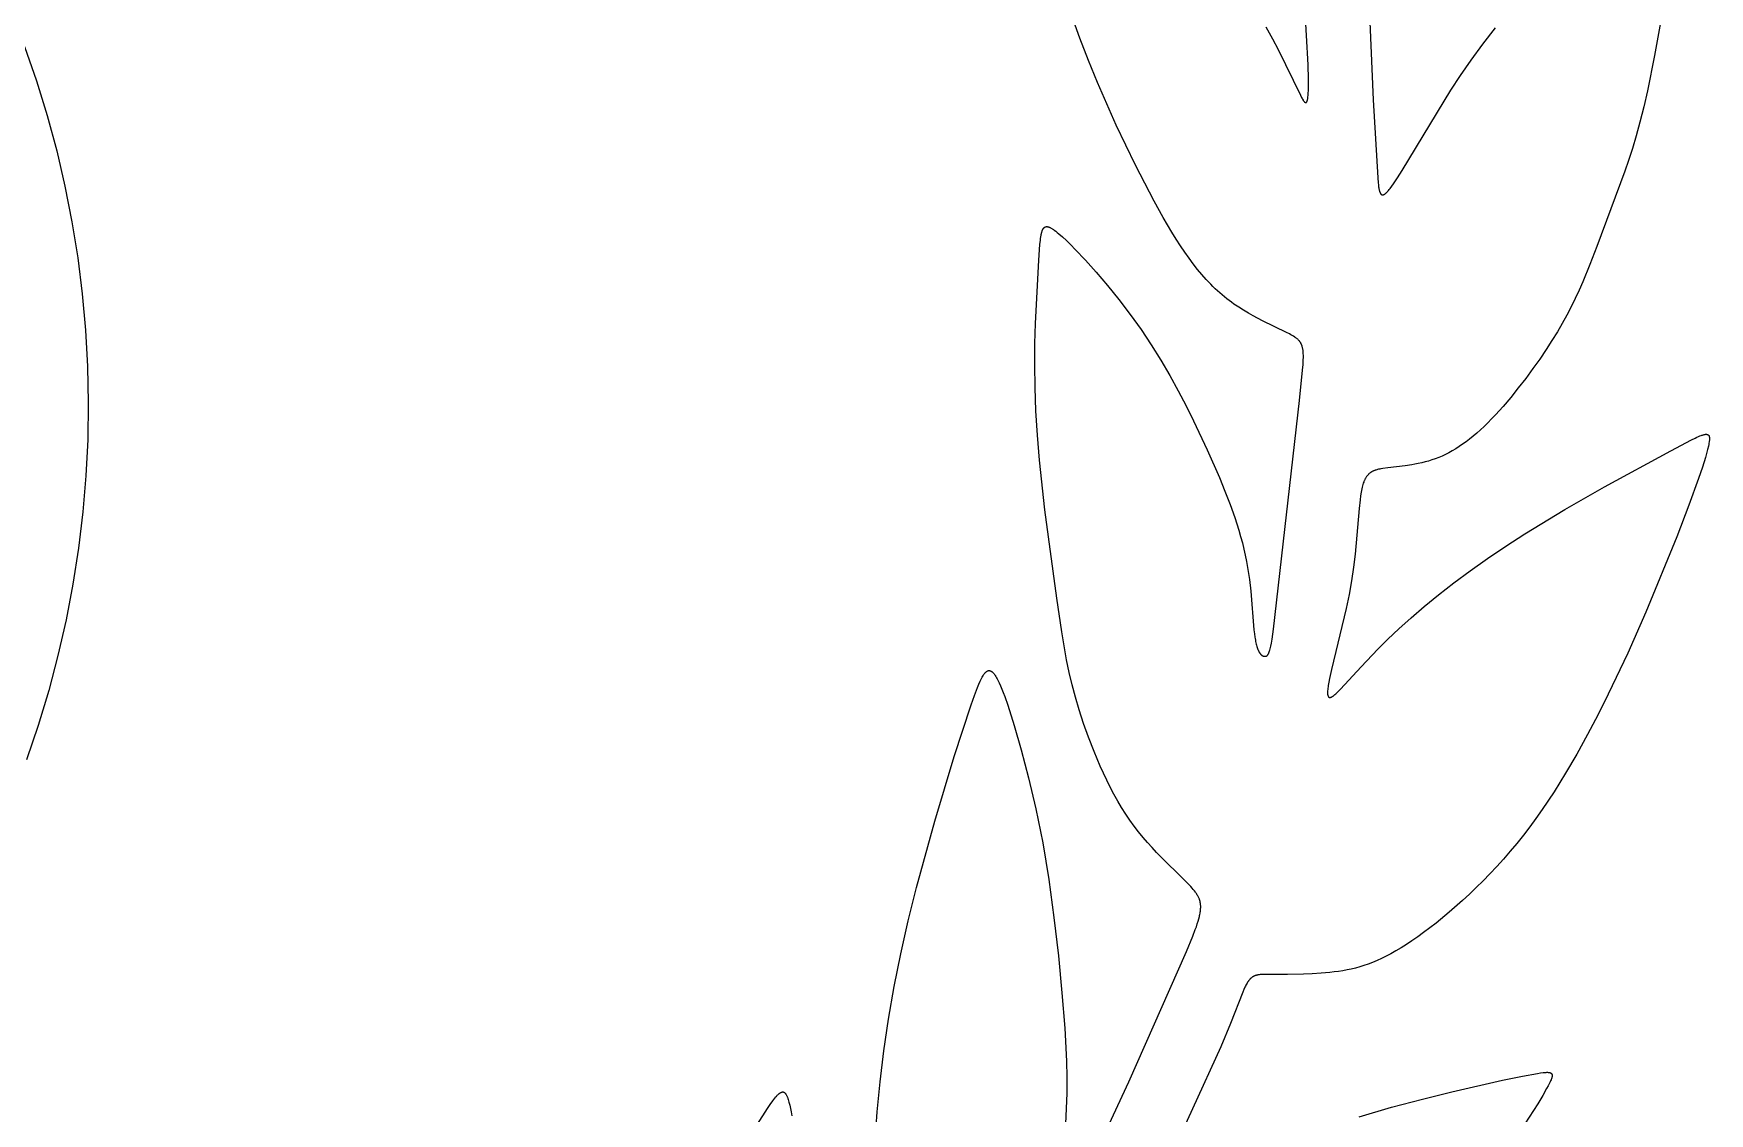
# Model space of a CAD drawing. Extents: x 6637 to 7139, y -93 to 119.
# Drawn here: x 6785.9 to 6838.4, y -20.5 to 13.4 of the extents above; entities that cross this region are included whole.
import ezdxf

# ---------------------------------------------------------------- set-up
doc = ezdxf.new("R2010")
doc.units = 0
doc.header["$MEASUREMENT"] = 0
doc.layers.add('MAKE2D$VISIBLE$CURVES', color=7, linetype='CONTINUOUS')

msp = doc.modelspace()

# ---------------------------------------------------------------- linework, layer by layer
at = {"layer": 'MAKE2D$VISIBLE$CURVES', "color": 7}
for points in [[(6824.545, 13.596), (6824.752, 13.227), (6824.934, 12.886), (6825.626, 11.457), (6825.662, 11.389), (6825.678, 11.359), (6825.695, 11.331), (6825.71, 11.306), (6825.718, 11.295), (6825.725, 11.284), (6825.732, 11.274), (6825.739, 11.266), (6825.743, 11.261), (6825.746, 11.257), (6825.749, 11.254), (6825.753, 11.25), (6825.756, 11.247), (6825.759, 11.244), (6825.763, 11.241), (6825.764, 11.24), (6825.766, 11.239), (6825.767, 11.237), (6825.769, 11.236), (6825.77, 11.235), (6825.772, 11.234), (6825.773, 11.233), (6825.775, 11.232), (6825.777, 11.232), (6825.778, 11.231), (6825.78, 11.23), (6825.781, 11.229), (6825.782, 11.229), (6825.784, 11.228), (6825.785, 11.228), (6825.787, 11.227), (6825.788, 11.227), (6825.79, 11.227), (6825.791, 11.227), (6825.792, 11.227), (6825.794, 11.226), (6825.795, 11.226), (6825.797, 11.227), (6825.798, 11.227), (6825.799, 11.227), (6825.801, 11.227), (6825.802, 11.228), (6825.803, 11.228), (6825.804, 11.228), (6825.806, 11.229), (6825.807, 11.23), (6825.808, 11.23), (6825.81, 11.231), (6825.811, 11.232), (6825.812, 11.233), (6825.813, 11.234), (6825.814, 11.235), (6825.816, 11.236), (6825.817, 11.237), (6825.818, 11.238), (6825.819, 11.24), (6825.82, 11.241), (6825.821, 11.243), (6825.823, 11.244), (6825.824, 11.246), (6825.825, 11.247), (6825.826, 11.249), (6825.827, 11.251), (6825.828, 11.253), (6825.829, 11.255), (6825.83, 11.257), (6825.831, 11.259), (6825.833, 11.264), (6825.835, 11.269), (6825.837, 11.274), (6825.839, 11.28), (6825.841, 11.285), (6825.843, 11.292), (6825.845, 11.298), (6825.848, 11.312), (6825.852, 11.328), (6825.855, 11.344), (6825.858, 11.363), (6825.86, 11.382), (6825.863, 11.403), (6825.867, 11.45), (6825.871, 11.503), (6825.877, 11.627), (6825.879, 11.779), (6825.878, 11.958), (6825.867, 12.409), (6825.715, 15.178)], [(6818.688, -22.843), (6820.248, -19.471), (6822.055, -15.386), (6822.256, -14.9), (6822.333, -14.697), (6822.366, -14.604), (6822.396, -14.517), (6822.421, -14.435), (6822.443, -14.358), (6822.462, -14.285), (6822.47, -14.251), (6822.477, -14.217), (6822.483, -14.184), (6822.488, -14.153), (6822.493, -14.122), (6822.497, -14.092), (6822.499, -14.063), (6822.501, -14.034), (6822.502, -14.007), (6822.502, -13.98), (6822.502, -13.953), (6822.5, -13.928), (6822.498, -13.903), (6822.497, -13.89), (6822.495, -13.878), (6822.493, -13.866), (6822.491, -13.854), (6822.489, -13.842), (6822.487, -13.831), (6822.484, -13.819), (6822.481, -13.808), (6822.478, -13.796), (6822.475, -13.785), (6822.471, -13.773), (6822.468, -13.762), (6822.464, -13.751), (6822.46, -13.74), (6822.451, -13.718), (6822.442, -13.697), (6822.432, -13.675), (6822.421, -13.654), (6822.409, -13.633), (6822.397, -13.611), (6822.384, -13.59), (6822.37, -13.569), (6822.355, -13.548), (6822.34, -13.527), (6822.307, -13.483), (6822.271, -13.439), (6822.232, -13.394), (6822.191, -13.348), (6822.1, -13.251), (6821.119, -12.275), (6820.979, -12.125), (6820.837, -11.968), (6820.696, -11.804), (6820.556, -11.633), (6820.418, -11.454), (6820.283, -11.268), (6820.152, -11.073), (6820.025, -10.872), (6819.902, -10.665), (6819.784, -10.453), (6819.669, -10.236), (6819.558, -10.016), (6819.452, -9.793), (6819.35, -9.569), (6819.16, -9.117), (6818.987, -8.669), (6818.832, -8.232), (6818.696, -7.811), (6818.578, -7.411), (6818.475, -7.024), (6818.384, -6.637), (6818.302, -6.24), (6818.149, -5.367), (6817.99, -4.312), (6817.615, -1.539), (6817.451, 0.019), (6817.387, 0.798), (6817.34, 1.562), (6817.313, 2.3), (6817.304, 3.006), (6817.31, 3.674), (6817.326, 4.3), (6817.432, 6.288), (6817.465, 6.779), (6817.478, 6.909), (6817.484, 6.968), (6817.492, 7.022), (6817.5, 7.072), (6817.505, 7.096), (6817.51, 7.118), (6817.515, 7.139), (6817.52, 7.159), (6817.525, 7.179), (6817.531, 7.197), (6817.534, 7.205), (6817.537, 7.214), (6817.541, 7.222), (6817.544, 7.23), (6817.547, 7.237), (6817.551, 7.244), (6817.554, 7.251), (6817.558, 7.258), (6817.562, 7.265), (6817.565, 7.271), (6817.569, 7.277), (6817.573, 7.282), (6817.575, 7.285), (6817.577, 7.288), (6817.58, 7.29), (6817.582, 7.293), (6817.584, 7.295), (6817.586, 7.298), (6817.588, 7.3), (6817.59, 7.302), (6817.593, 7.304), (6817.595, 7.307), (6817.597, 7.309), (6817.6, 7.311), (6817.602, 7.313), (6817.604, 7.314), (6817.607, 7.316), (6817.609, 7.318), (6817.612, 7.319), (6817.614, 7.321), (6817.617, 7.323), (6817.619, 7.324), (6817.622, 7.325), (6817.624, 7.327), (6817.627, 7.328), (6817.63, 7.329), (6817.632, 7.33), (6817.635, 7.331), (6817.638, 7.332), (6817.641, 7.333), (6817.643, 7.334), (6817.646, 7.334), (6817.649, 7.335), (6817.652, 7.336), (6817.655, 7.336), (6817.658, 7.337), (6817.661, 7.337), (6817.664, 7.337), (6817.667, 7.338), (6817.67, 7.338), (6817.673, 7.338), (6817.677, 7.338), (6817.68, 7.338), (6817.683, 7.338), (6817.686, 7.338), (6817.69, 7.337), (6817.693, 7.337), (6817.696, 7.337), (6817.7, 7.336), (6817.703, 7.336), (6817.707, 7.335), (6817.71, 7.335), (6817.717, 7.333), (6817.725, 7.331), (6817.732, 7.329), (6817.74, 7.327), (6817.747, 7.324), (6817.755, 7.322), (6817.763, 7.318), (6817.772, 7.315), (6817.78, 7.311), (6817.788, 7.307), (6817.797, 7.303), (6817.815, 7.294), (6817.834, 7.283), (6817.853, 7.271), (6817.873, 7.259), (6817.893, 7.245), (6817.915, 7.23), (6817.96, 7.196), (6818.008, 7.158), (6818.059, 7.116), (6818.171, 7.018), (6818.295, 6.902), (6818.43, 6.771), (6818.574, 6.624), (6818.888, 6.291), (6819.226, 5.912), (6819.579, 5.496), (6819.938, 5.05), (6820.293, 4.585), (6820.634, 4.109), (6820.955, 3.63), (6821.255, 3.15), (6821.536, 2.671), (6821.799, 2.194), (6822.045, 1.721), (6822.277, 1.255), (6822.704, 0.344), (6823.088, -0.529), (6823.262, -0.952), (6823.423, -1.367), (6823.568, -1.775), (6823.697, -2.176), (6823.755, -2.375), (6823.808, -2.572), (6823.856, -2.768), (6823.9, -2.962), (6823.938, -3.155), (6823.972, -3.347), (6824.002, -3.537), (6824.027, -3.723), (6824.069, -4.086), (6824.172, -5.303), (6824.185, -5.42), (6824.199, -5.526), (6824.207, -5.576), (6824.215, -5.622), (6824.223, -5.667), (6824.232, -5.708), (6824.242, -5.748), (6824.252, -5.785), (6824.262, -5.82), (6824.272, -5.852), (6824.283, -5.883), (6824.294, -5.911), (6824.305, -5.938), (6824.311, -5.95), (6824.316, -5.962), (6824.322, -5.973), (6824.328, -5.984), (6824.334, -5.995), (6824.34, -6.005), (6824.345, -6.015), (6824.351, -6.024), (6824.357, -6.032), (6824.363, -6.041), (6824.369, -6.049), (6824.375, -6.056), (6824.381, -6.063), (6824.387, -6.07), (6824.393, -6.076), (6824.4, -6.082), (6824.406, -6.087), (6824.409, -6.09), (6824.412, -6.093), (6824.415, -6.095), (6824.418, -6.097), (6824.421, -6.1), (6824.424, -6.102), (6824.427, -6.104), (6824.43, -6.106), (6824.433, -6.108), (6824.436, -6.11), (6824.439, -6.111), (6824.442, -6.113), (6824.445, -6.114), (6824.448, -6.116), (6824.451, -6.117), (6824.454, -6.119), (6824.457, -6.12), (6824.46, -6.121), (6824.463, -6.122), (6824.466, -6.123), (6824.469, -6.124), (6824.472, -6.125), (6824.475, -6.126), (6824.478, -6.127), (6824.48, -6.127), (6824.483, -6.128), (6824.486, -6.129), (6824.489, -6.129), (6824.492, -6.129), (6824.495, -6.13), (6824.498, -6.13), (6824.501, -6.13), (6824.503, -6.13), (6824.506, -6.13), (6824.509, -6.13), (6824.512, -6.13), (6824.515, -6.13), (6824.517, -6.13), (6824.52, -6.13), (6824.523, -6.13), (6824.526, -6.129), (6824.528, -6.129), (6824.531, -6.129), (6824.534, -6.128), (6824.536, -6.128), (6824.539, -6.127), (6824.542, -6.126), (6824.544, -6.126), (6824.547, -6.125), (6824.549, -6.124), (6824.552, -6.123), (6824.555, -6.122), (6824.557, -6.121), (6824.56, -6.12), (6824.562, -6.119), (6824.564, -6.118), (6824.567, -6.117), (6824.569, -6.116), (6824.572, -6.114), (6824.574, -6.113), (6824.577, -6.112), (6824.579, -6.11), (6824.581, -6.108), (6824.584, -6.106), (6824.586, -6.105), (6824.588, -6.103), (6824.591, -6.101), (6824.593, -6.098), (6824.595, -6.096), (6824.598, -6.094), (6824.6, -6.091), (6824.602, -6.088), (6824.604, -6.086), (6824.607, -6.083), (6824.609, -6.08), (6824.611, -6.076), (6824.613, -6.073), (6824.616, -6.07), (6824.618, -6.066), (6824.62, -6.062), (6824.622, -6.058), (6824.625, -6.054), (6824.629, -6.045), (6824.633, -6.036), (6824.638, -6.026), (6824.642, -6.015), (6824.647, -6.003), (6824.651, -5.991), (6824.66, -5.963), (6824.669, -5.932), (6824.678, -5.897), (6824.688, -5.858), (6824.697, -5.814), (6824.717, -5.714), (6824.739, -5.593), (6824.786, -5.282), (6825.596, 1.884), (6825.697, 2.844), (6825.711, 3.017), (6825.718, 3.168), (6825.72, 3.236), (6825.72, 3.299), (6825.718, 3.357), (6825.716, 3.385), (6825.714, 3.411), (6825.712, 3.437), (6825.709, 3.462), (6825.706, 3.485), (6825.702, 3.508), (6825.697, 3.53), (6825.693, 3.551), (6825.687, 3.572), (6825.681, 3.591), (6825.678, 3.601), (6825.675, 3.61), (6825.672, 3.619), (6825.668, 3.628), (6825.665, 3.637), (6825.661, 3.646), (6825.657, 3.654), (6825.653, 3.663), (6825.649, 3.671), (6825.645, 3.679), (6825.64, 3.687), (6825.636, 3.695), (6825.631, 3.703), (6825.626, 3.71), (6825.621, 3.718), (6825.616, 3.725), (6825.611, 3.732), (6825.605, 3.74), (6825.6, 3.747), (6825.594, 3.754), (6825.588, 3.76), (6825.582, 3.767), (6825.576, 3.774), (6825.57, 3.78), (6825.557, 3.793), (6825.543, 3.806), (6825.529, 3.818), (6825.514, 3.831), (6825.498, 3.843), (6825.482, 3.855), (6825.465, 3.866), (6825.448, 3.878), (6825.411, 3.902), (6825.372, 3.925), (6825.329, 3.949), (6825.284, 3.974), (6825.187, 4.024), (6824.437, 4.387), (6824.146, 4.541), (6823.996, 4.625), (6823.845, 4.715), (6823.694, 4.811), (6823.542, 4.913), (6823.467, 4.967), (6823.392, 5.022), (6823.318, 5.079), (6823.244, 5.138), (6823.171, 5.199), (6823.099, 5.262), (6823.028, 5.326), (6822.957, 5.393), (6822.886, 5.461), (6822.816, 5.531), (6822.678, 5.678), (6822.541, 5.833), (6822.406, 5.996), (6822.271, 6.168), (6822.137, 6.349), (6822.004, 6.539), (6821.87, 6.737), (6821.735, 6.945), (6821.6, 7.163), (6821.327, 7.627), (6821.045, 8.132), (6820.458, 9.26), (6819.857, 10.516), (6819.269, 11.858), (6818.987, 12.549), (6818.717, 13.246), (6818.464, 13.945)], [(6836.928, 13.848), (6836.727, 12.697), (6836.502, 11.599), (6836.384, 11.089), (6836.266, 10.614), (6836.147, 10.179), (6836.03, 9.782), (6835.913, 9.416), (6835.797, 9.077), (6834.915, 6.719), (6834.698, 6.155), (6834.475, 5.609), (6834.36, 5.344), (6834.239, 5.084), (6834.113, 4.826), (6833.979, 4.567), (6833.834, 4.305), (6833.679, 4.039), (6833.51, 3.765), (6833.326, 3.482), (6833.126, 3.188), (6832.913, 2.887), (6832.688, 2.583), (6832.455, 2.281), (6832.217, 1.986), (6831.977, 1.703), (6831.737, 1.436), (6831.618, 1.31), (6831.5, 1.189), (6831.383, 1.075), (6831.268, 0.967), (6831.155, 0.866), (6831.042, 0.77), (6830.931, 0.679), (6830.821, 0.595), (6830.711, 0.516), (6830.602, 0.442), (6830.494, 0.373), (6830.387, 0.31), (6830.28, 0.251), (6830.173, 0.197), (6830.066, 0.147), (6829.96, 0.102), (6829.854, 0.061), (6829.747, 0.024), (6829.64, -0.009), (6829.534, -0.038), (6829.428, -0.065), (6829.322, -0.088), (6829.218, -0.108), (6829.114, -0.126), (6828.913, -0.156), (6828.368, -0.22), (6828.215, -0.241), (6828.144, -0.253), (6828.111, -0.26), (6828.078, -0.267), (6828.047, -0.275), (6828.017, -0.283), (6827.987, -0.292), (6827.973, -0.296), (6827.959, -0.301), (6827.945, -0.307), (6827.932, -0.312), (6827.918, -0.318), (6827.905, -0.324), (6827.892, -0.33), (6827.88, -0.336), (6827.867, -0.343), (6827.855, -0.35), (6827.843, -0.357), (6827.831, -0.365), (6827.82, -0.373), (6827.809, -0.381), (6827.798, -0.39), (6827.787, -0.399), (6827.776, -0.408), (6827.766, -0.418), (6827.756, -0.428), (6827.746, -0.438), (6827.736, -0.449), (6827.726, -0.46), (6827.717, -0.472), (6827.708, -0.484), (6827.699, -0.497), (6827.69, -0.51), (6827.681, -0.523), (6827.673, -0.537), (6827.664, -0.552), (6827.656, -0.566), (6827.648, -0.582), (6827.641, -0.598), (6827.633, -0.614), (6827.626, -0.631), (6827.619, -0.649), (6827.612, -0.667), (6827.598, -0.704), (6827.585, -0.744), (6827.573, -0.787), (6827.561, -0.832), (6827.55, -0.879), (6827.54, -0.929), (6827.53, -0.982), (6827.512, -1.096), (6827.495, -1.22), (6827.466, -1.498), (6827.343, -2.923), (6827.294, -3.336), (6827.232, -3.762), (6827.155, -4.196), (6827.065, -4.632), (6826.605, -6.547), (6826.543, -6.821), (6826.519, -6.939), (6826.501, -7.042), (6826.494, -7.089), (6826.488, -7.133), (6826.484, -7.173), (6826.48, -7.21), (6826.479, -7.228), (6826.479, -7.244), (6826.478, -7.26), (6826.478, -7.275), (6826.478, -7.289), (6826.479, -7.303), (6826.48, -7.315), (6826.481, -7.321), (6826.481, -7.327), (6826.482, -7.333), (6826.483, -7.339), (6826.484, -7.344), (6826.485, -7.349), (6826.486, -7.354), (6826.487, -7.359), (6826.489, -7.363), (6826.49, -7.368), (6826.492, -7.372), (6826.493, -7.376), (6826.494, -7.378), (6826.495, -7.38), (6826.496, -7.381), (6826.497, -7.383), (6826.497, -7.385), (6826.498, -7.387), (6826.499, -7.388), (6826.5, -7.39), (6826.501, -7.391), (6826.502, -7.393), (6826.503, -7.394), (6826.504, -7.396), (6826.505, -7.397), (6826.507, -7.399), (6826.508, -7.4), (6826.509, -7.401), (6826.51, -7.402), (6826.511, -7.404), (6826.512, -7.405), (6826.514, -7.406), (6826.515, -7.407), (6826.516, -7.408), (6826.517, -7.409), (6826.519, -7.409), (6826.52, -7.41), (6826.521, -7.411), (6826.523, -7.412), (6826.524, -7.413), (6826.526, -7.413), (6826.527, -7.414), (6826.529, -7.414), (6826.53, -7.415), (6826.532, -7.415), (6826.533, -7.416), (6826.535, -7.416), (6826.536, -7.417), (6826.538, -7.417), (6826.539, -7.417), (6826.541, -7.417), (6826.543, -7.418), (6826.544, -7.418), (6826.546, -7.418), (6826.548, -7.418), (6826.55, -7.418), (6826.551, -7.418), (6826.553, -7.418), (6826.555, -7.418), (6826.557, -7.418), (6826.559, -7.417), (6826.561, -7.417), (6826.563, -7.417), (6826.564, -7.416), (6826.566, -7.416), (6826.568, -7.416), (6826.57, -7.415), (6826.572, -7.415), (6826.577, -7.414), (6826.581, -7.412), (6826.585, -7.411), (6826.589, -7.409), (6826.594, -7.407), (6826.598, -7.405), (6826.603, -7.403), (6826.608, -7.401), (6826.613, -7.398), (6826.617, -7.396), (6826.628, -7.39), (6826.638, -7.383), (6826.649, -7.376), (6826.66, -7.369), (6826.671, -7.36), (6826.683, -7.351), (6826.708, -7.331), (6826.735, -7.309), (6826.762, -7.284), (6826.792, -7.256), (6826.822, -7.226), (6826.888, -7.16), (6827.53, -6.458), (6828.056, -5.903), (6828.367, -5.593), (6828.713, -5.266), (6829.094, -4.924), (6829.509, -4.569), (6829.958, -4.203), (6830.439, -3.829), (6830.95, -3.448), (6831.491, -3.064), (6832.061, -2.677), (6832.657, -2.29), (6833.91, -1.529), (6835.161, -0.816), (6837.239, 0.313), (6837.883, 0.654), (6838, 0.712), (6838.053, 0.737), (6838.102, 0.759), (6838.147, 0.778), (6838.189, 0.794), (6838.208, 0.801), (6838.227, 0.807), (6838.245, 0.813), (6838.261, 0.817), (6838.277, 0.821), (6838.285, 0.823), (6838.293, 0.824), (6838.3, 0.826), (6838.307, 0.827), (6838.314, 0.828), (6838.321, 0.829), (6838.327, 0.829), (6838.334, 0.829), (6838.34, 0.83), (6838.346, 0.83), (6838.349, 0.829), (6838.352, 0.829), (6838.354, 0.829), (6838.357, 0.829), (6838.36, 0.829), (6838.362, 0.828), (6838.365, 0.828), (6838.368, 0.827), (6838.37, 0.827), (6838.373, 0.826), (6838.375, 0.826), (6838.378, 0.825), (6838.38, 0.825), (6838.382, 0.824), (6838.384, 0.823), (6838.387, 0.822), (6838.389, 0.821), (6838.391, 0.82), (6838.393, 0.819), (6838.395, 0.818), (6838.397, 0.817), (6838.399, 0.816), (6838.401, 0.815), (6838.403, 0.814), (6838.405, 0.813), (6838.406, 0.811), (6838.408, 0.81), (6838.41, 0.808), (6838.412, 0.807), (6838.413, 0.805), (6838.415, 0.804), (6838.416, 0.802), (6838.418, 0.801), (6838.419, 0.799), (6838.421, 0.797), (6838.422, 0.795), (6838.423, 0.793), (6838.425, 0.791), (6838.426, 0.789), (6838.427, 0.787), (6838.428, 0.785), (6838.429, 0.783), (6838.431, 0.781), (6838.432, 0.779), (6838.433, 0.777), (6838.434, 0.774), (6838.435, 0.772), (6838.435, 0.769), (6838.436, 0.767), (6838.437, 0.764), (6838.438, 0.762), (6838.439, 0.759), (6838.44, 0.754), (6838.441, 0.748), (6838.442, 0.742), (6838.443, 0.736), (6838.444, 0.73), (6838.445, 0.724), (6838.445, 0.717), (6838.446, 0.71), (6838.446, 0.703), (6838.446, 0.696), (6838.446, 0.68), (6838.445, 0.664), (6838.444, 0.647), (6838.443, 0.63), (6838.441, 0.611), (6838.438, 0.592), (6838.431, 0.55), (6838.423, 0.505), (6838.413, 0.457), (6838.388, 0.35), (6838.357, 0.23), (6838.319, 0.097), (6838.224, -0.206), (6838.106, -0.557), (6837.803, -1.393), (6837.42, -2.388), (6836.451, -4.746), (6835.884, -6.026), (6835.273, -7.317), (6834.954, -7.954), (6834.626, -8.579), (6834.287, -9.193), (6833.937, -9.791), (6833.575, -10.373), (6833.201, -10.935), (6833.008, -11.208), (6832.813, -11.475), (6832.613, -11.737), (6832.411, -11.993), (6832.204, -12.241), (6831.994, -12.484), (6831.782, -12.719), (6831.568, -12.947), (6831.354, -13.168), (6831.139, -13.381), (6830.924, -13.587), (6830.71, -13.784), (6830.289, -14.154), (6829.88, -14.489), (6829.682, -14.643), (6829.489, -14.787), (6829.302, -14.922), (6829.121, -15.047), (6828.948, -15.162), (6828.781, -15.268), (6828.621, -15.364), (6828.466, -15.452), (6828.315, -15.531), (6828.17, -15.603), (6828.028, -15.668), (6827.889, -15.726), (6827.753, -15.778), (6827.618, -15.823), (6827.486, -15.864), (6827.354, -15.9), (6827.222, -15.931), (6827.09, -15.959), (6826.958, -15.983), (6826.824, -16.004), (6826.688, -16.022), (6826.55, -16.038), (6826.273, -16.064), (6825.998, -16.083), (6825.728, -16.095), (6825.226, -16.104), (6824.633, -16.099), (6824.488, -16.099), (6824.424, -16.102), (6824.393, -16.104), (6824.365, -16.107), (6824.337, -16.11), (6824.31, -16.114), (6824.297, -16.116), (6824.285, -16.119), (6824.272, -16.121), (6824.26, -16.124), (6824.248, -16.127), (6824.237, -16.131), (6824.225, -16.134), (6824.214, -16.138), (6824.203, -16.142), (6824.192, -16.146), (6824.181, -16.151), (6824.171, -16.156), (6824.16, -16.161), (6824.15, -16.166), (6824.14, -16.172), (6824.13, -16.178), (6824.12, -16.185), (6824.111, -16.191), (6824.101, -16.198), (6824.092, -16.205), (6824.083, -16.213), (6824.074, -16.221), (6824.065, -16.229), (6824.056, -16.238), (6824.047, -16.247), (6824.039, -16.257), (6824.03, -16.266), (6824.021, -16.277), (6824.013, -16.287), (6824.004, -16.298), (6823.996, -16.31), (6823.988, -16.321), (6823.971, -16.346), (6823.954, -16.373), (6823.938, -16.402), (6823.921, -16.432), (6823.905, -16.464), (6823.888, -16.498), (6823.853, -16.572), (6823.818, -16.655), (6823.435, -17.635), (6823.133, -18.368), (6821.354, -22.261)], [(6827.806, 13.751), (6827.912, 11.31), (6828.05, 8.866), (6828.064, 8.714), (6828.071, 8.646), (6828.079, 8.583), (6828.084, 8.554), (6828.088, 8.526), (6828.093, 8.5), (6828.099, 8.476), (6828.102, 8.465), (6828.105, 8.454), (6828.108, 8.443), (6828.111, 8.433), (6828.115, 8.423), (6828.118, 8.414), (6828.122, 8.405), (6828.124, 8.401), (6828.126, 8.397), (6828.128, 8.393), (6828.13, 8.389), (6828.132, 8.386), (6828.134, 8.382), (6828.136, 8.379), (6828.138, 8.375), (6828.14, 8.372), (6828.142, 8.369), (6828.144, 8.366), (6828.147, 8.363), (6828.149, 8.36), (6828.151, 8.358), (6828.153, 8.357), (6828.154, 8.355), (6828.155, 8.354), (6828.156, 8.353), (6828.157, 8.352), (6828.159, 8.351), (6828.16, 8.35), (6828.161, 8.349), (6828.162, 8.348), (6828.164, 8.347), (6828.165, 8.346), (6828.166, 8.345), (6828.168, 8.344), (6828.169, 8.344), (6828.17, 8.343), (6828.172, 8.342), (6828.173, 8.341), (6828.174, 8.341), (6828.176, 8.34), (6828.177, 8.34), (6828.179, 8.339), (6828.18, 8.338), (6828.182, 8.338), (6828.183, 8.338), (6828.184, 8.337), (6828.186, 8.337), (6828.187, 8.336), (6828.189, 8.336), (6828.19, 8.336), (6828.192, 8.336), (6828.193, 8.335), (6828.195, 8.335), (6828.197, 8.335), (6828.198, 8.335), (6828.2, 8.335), (6828.201, 8.335), (6828.203, 8.335), (6828.205, 8.335), (6828.206, 8.335), (6828.208, 8.335), (6828.21, 8.335), (6828.211, 8.335), (6828.213, 8.336), (6828.215, 8.336), (6828.216, 8.336), (6828.218, 8.337), (6828.22, 8.337), (6828.222, 8.337), (6828.223, 8.338), (6828.225, 8.338), (6828.229, 8.339), (6828.232, 8.341), (6828.236, 8.342), (6828.24, 8.344), (6828.244, 8.345), (6828.248, 8.347), (6828.251, 8.349), (6828.255, 8.351), (6828.26, 8.354), (6828.264, 8.356), (6828.268, 8.359), (6828.272, 8.362), (6828.276, 8.365), (6828.285, 8.371), (6828.294, 8.378), (6828.304, 8.386), (6828.313, 8.394), (6828.323, 8.403), (6828.333, 8.413), (6828.343, 8.424), (6828.365, 8.447), (6828.388, 8.472), (6828.411, 8.501), (6828.436, 8.532), (6828.489, 8.602), (6828.547, 8.682), (6828.675, 8.872), (6828.821, 9.101), (6830.343, 11.611), (6830.647, 12.074), (6830.979, 12.555), (6831.344, 13.054), (6831.745, 13.567)], [(6785.645, 12.989), (6786.019, 11.911), (6786.355, 10.82), (6786.653, 9.719), (6786.912, 8.607), (6787.132, 7.488), (6787.313, 6.361), (6787.455, 5.229), (6787.557, 4.092), (6787.62, 2.953), (6787.643, 1.812), (6787.626, 0.671), (6787.569, -0.469), (6787.473, -1.606), (6787.337, -2.739), (6787.162, -3.866), (6786.947, -4.987), (6786.694, -6.1), (6786.402, -7.203), (6786.072, -8.295), (6785.704, -9.375)], [(6812.332, -20.872), (6812.365, -20.412), (6812.456, -19.469), (6812.576, -18.496), (6812.723, -17.498), (6812.899, -16.481), (6813.102, -15.452), (6813.335, -14.417), (6813.592, -13.377), (6814.167, -11.293), (6814.778, -9.272), (6815.31, -7.651), (6815.415, -7.354), (6815.509, -7.106), (6815.553, -7), (6815.594, -6.907), (6815.615, -6.864), (6815.634, -6.825), (6815.654, -6.788), (6815.672, -6.755), (6815.682, -6.739), (6815.691, -6.724), (6815.7, -6.71), (6815.71, -6.696), (6815.719, -6.683), (6815.728, -6.671), (6815.737, -6.66), (6815.746, -6.649), (6815.754, -6.64), (6815.759, -6.635), (6815.763, -6.63), (6815.768, -6.626), (6815.772, -6.622), (6815.776, -6.618), (6815.781, -6.614), (6815.785, -6.611), (6815.79, -6.607), (6815.794, -6.604), (6815.798, -6.601), (6815.803, -6.598), (6815.807, -6.595), (6815.811, -6.593), (6815.816, -6.591), (6815.82, -6.588), (6815.824, -6.586), (6815.829, -6.585), (6815.831, -6.584), (6815.833, -6.583), (6815.835, -6.582), (6815.837, -6.581), (6815.839, -6.581), (6815.842, -6.58), (6815.844, -6.58), (6815.846, -6.579), (6815.848, -6.579), (6815.85, -6.578), (6815.852, -6.578), (6815.855, -6.577), (6815.857, -6.577), (6815.859, -6.577), (6815.861, -6.577), (6815.863, -6.576), (6815.865, -6.576), (6815.868, -6.576), (6815.87, -6.576), (6815.872, -6.576), (6815.874, -6.576), (6815.876, -6.576), (6815.878, -6.576), (6815.881, -6.577), (6815.883, -6.577), (6815.885, -6.577), (6815.887, -6.577), (6815.889, -6.578), (6815.891, -6.578), (6815.894, -6.578), (6815.896, -6.579), (6815.898, -6.579), (6815.9, -6.58), (6815.902, -6.581), (6815.905, -6.581), (6815.907, -6.582), (6815.911, -6.583), (6815.916, -6.585), (6815.92, -6.587), (6815.924, -6.589), (6815.929, -6.591), (6815.933, -6.594), (6815.938, -6.596), (6815.942, -6.599), (6815.947, -6.602), (6815.951, -6.605), (6815.956, -6.608), (6815.96, -6.612), (6815.965, -6.615), (6815.969, -6.619), (6815.974, -6.623), (6815.978, -6.627), (6815.983, -6.631), (6815.992, -6.64), (6816.001, -6.65), (6816.01, -6.66), (6816.02, -6.671), (6816.029, -6.683), (6816.039, -6.695), (6816.048, -6.708), (6816.058, -6.722), (6816.067, -6.736), (6816.087, -6.767), (6816.106, -6.8), (6816.126, -6.836), (6816.146, -6.874), (6816.167, -6.915), (6816.187, -6.958), (6816.229, -7.052), (6816.272, -7.155), (6816.316, -7.267), (6816.362, -7.389), (6816.456, -7.658), (6816.658, -8.297), (6816.88, -9.06), (6817.111, -9.934), (6817.339, -10.911), (6817.552, -11.981), (6817.742, -13.128), (6817.905, -14.32), (6818.043, -15.516), (6818.156, -16.68), (6818.243, -17.78), (6818.297, -18.822), (6818.308, -19.325), (6818.306, -19.819), (6818.291, -20.306), (6818.261, -20.786)], [(6827.47, -20.567), (6828.484, -20.266), (6829.456, -20.006), (6830.371, -19.779), (6831.96, -19.416), (6832.583, -19.287), (6833.057, -19.202), (6833.149, -19.188), (6833.23, -19.178), (6833.267, -19.174), (6833.301, -19.171), (6833.333, -19.17), (6833.347, -19.169), (6833.362, -19.169), (6833.375, -19.169), (6833.388, -19.17), (6833.4, -19.171), (6833.406, -19.172), (6833.412, -19.172), (6833.417, -19.173), (6833.423, -19.174), (6833.428, -19.175), (6833.433, -19.176), (6833.438, -19.177), (6833.443, -19.178), (6833.447, -19.179), (6833.452, -19.181), (6833.456, -19.182), (6833.46, -19.184), (6833.464, -19.186), (6833.466, -19.186), (6833.468, -19.187), (6833.47, -19.188), (6833.472, -19.189), (6833.474, -19.19), (6833.476, -19.191), (6833.477, -19.192), (6833.479, -19.193), (6833.481, -19.194), (6833.482, -19.195), (6833.484, -19.197), (6833.485, -19.198), (6833.487, -19.199), (6833.488, -19.2), (6833.49, -19.201), (6833.491, -19.203), (6833.492, -19.204), (6833.494, -19.205), (6833.495, -19.206), (6833.496, -19.208), (6833.497, -19.209), (6833.499, -19.211), (6833.5, -19.212), (6833.501, -19.214), (6833.502, -19.215), (6833.503, -19.217), (6833.504, -19.218), (6833.505, -19.22), (6833.506, -19.221), (6833.507, -19.223), (6833.507, -19.225), (6833.508, -19.226), (6833.509, -19.228), (6833.51, -19.23), (6833.51, -19.232), (6833.511, -19.233), (6833.512, -19.235), (6833.512, -19.237), (6833.513, -19.239), (6833.513, -19.241), (6833.514, -19.243), (6833.514, -19.245), (6833.514, -19.247), (6833.515, -19.249), (6833.515, -19.251), (6833.515, -19.253), (6833.516, -19.255), (6833.516, -19.257), (6833.516, -19.262), (6833.516, -19.266), (6833.516, -19.271), (6833.516, -19.276), (6833.516, -19.28), (6833.516, -19.285), (6833.515, -19.291), (6833.514, -19.296), (6833.514, -19.301), (6833.513, -19.307), (6833.512, -19.312), (6833.51, -19.318), (6833.509, -19.324), (6833.506, -19.336), (6833.502, -19.349), (6833.498, -19.363), (6833.493, -19.376), (6833.487, -19.391), (6833.482, -19.406), (6833.468, -19.438), (6833.453, -19.472), (6833.435, -19.509), (6833.393, -19.59), (6833.344, -19.681), (6833.22, -19.896), (6833.066, -20.154), (6832.664, -20.782)], [(6808.615, -20.798), (6808.929, -20.299), (6809.014, -20.173), (6809.091, -20.066), (6809.126, -20.019), (6809.16, -19.977), (6809.191, -19.939), (6809.206, -19.922), (6809.221, -19.906), (6809.235, -19.89), (6809.249, -19.876), (6809.262, -19.863), (6809.275, -19.851), (6809.288, -19.84), (6809.294, -19.835), (6809.3, -19.83), (6809.306, -19.826), (6809.312, -19.821), (6809.318, -19.817), (6809.324, -19.813), (6809.33, -19.81), (6809.335, -19.806), (6809.341, -19.803), (6809.346, -19.8), (6809.352, -19.797), (6809.357, -19.795), (6809.362, -19.793), (6809.365, -19.792), (6809.367, -19.791), (6809.37, -19.79), (6809.372, -19.789), (6809.375, -19.788), (6809.377, -19.788), (6809.38, -19.787), (6809.382, -19.786), (6809.385, -19.786), (6809.387, -19.785), (6809.389, -19.785), (6809.392, -19.785), (6809.394, -19.784), (6809.397, -19.784), (6809.399, -19.784), (6809.401, -19.784), (6809.403, -19.784), (6809.406, -19.784), (6809.408, -19.784), (6809.41, -19.784), (6809.413, -19.784), (6809.415, -19.784), (6809.417, -19.784), (6809.419, -19.785), (6809.421, -19.785), (6809.424, -19.786), (6809.426, -19.786), (6809.428, -19.787), (6809.43, -19.787), (6809.432, -19.788), (6809.434, -19.789), (6809.436, -19.789), (6809.438, -19.79), (6809.44, -19.791), (6809.442, -19.792), (6809.444, -19.793), (6809.446, -19.794), (6809.448, -19.795), (6809.45, -19.796), (6809.452, -19.797), (6809.454, -19.799), (6809.456, -19.8), (6809.458, -19.801), (6809.46, -19.803), (6809.462, -19.804), (6809.464, -19.806), (6809.466, -19.807), (6809.468, -19.809), (6809.47, -19.81), (6809.472, -19.812), (6809.475, -19.816), (6809.479, -19.82), (6809.483, -19.824), (6809.486, -19.828), (6809.49, -19.832), (6809.493, -19.837), (6809.497, -19.842), (6809.5, -19.847), (6809.504, -19.852), (6809.507, -19.857), (6809.51, -19.863), (6809.514, -19.869), (6809.52, -19.881), (6809.527, -19.894), (6809.533, -19.907), (6809.54, -19.922), (6809.546, -19.937), (6809.552, -19.952), (6809.564, -19.986), (6809.576, -20.023), (6809.588, -20.062), (6809.6, -20.104), (6809.623, -20.196), (6809.646, -20.299), (6809.668, -20.411), (6809.69, -20.534)]]:
    msp.add_lwpolyline(points, dxfattribs=at)

doc.saveas('drawing.dxf')
